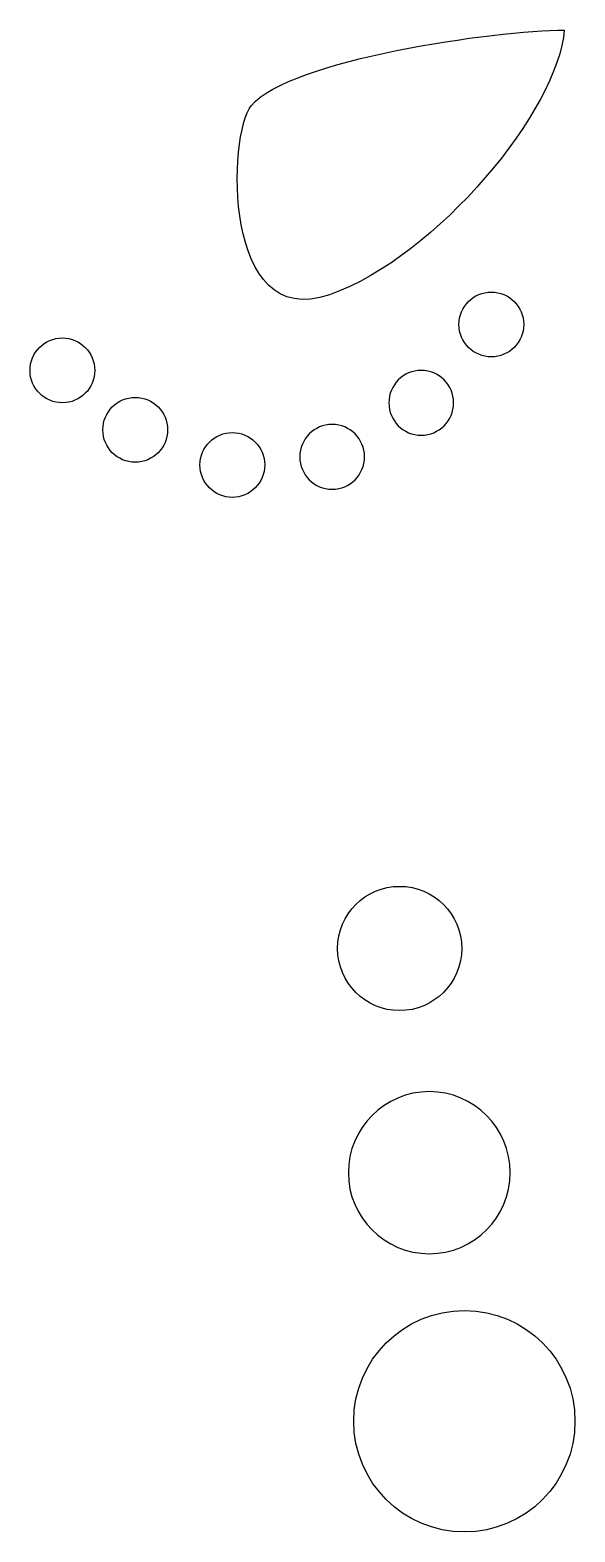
# Model space of a CAD drawing. Header units: centimetres. Extents: x -2.3 to 2.3, y -6.3 to 6.3.
import ezdxf

# ---------------------------------------------------------------- set-up
doc = ezdxf.new("R2010")
doc.units = ezdxf.units.CM
doc.header["$MEASUREMENT"] = 0
doc.layers.add('Camada 1', color=7, linetype='Continuous')

msp = doc.modelspace()

# ---------------------------------------------------------------- linework, layer by layer
at = {"layer": 'Camada 1'}
for centre, major_axis in [((1.59229, 3.84455), (0, 0.27286)), ((-2.02459, 3.45781), (0, 0.27294)), ((-1.41041, 2.95735), (0, 0.27294)), ((-0.5915, 2.6616), (0, 0.27294)), ((0.81896, -1.41031), (0, 0.52324)), ((1.36483, -5.39136), (0, 0.93271))]:
    msp.add_ellipse(centre, major_axis=major_axis, ratio=1, dxfattribs=at)
for points, knots in [([(-0.43228, 5.68709), (-0.62625, 5.4515), (-0.68252, 3.77632), (0.22735, 4.09477), (0.22735, 4.09477), (1.13742, 4.41322), (2.16096, 5.66439), (2.20639, 6.32407), (2.20639, 6.32407), (1.63788, 6.32407), (-0.11382, 6.07383), (-0.43228, 5.68709)], [0, 0, 0, 0, 0.25, 0.25, 0.25, 0.25, 0.5, 0.5, 0.5, 0.5, 1, 1, 1, 1]), ([(0.72795, 3.18479), (0.72795, 3.33555), (0.85013, 3.45773), (1.00095, 3.45773), (1.00095, 3.45773), (1.15163, 3.45773), (1.27381, 3.33555), (1.27381, 3.18479), (1.27381, 3.18479), (1.27381, 3.03403), (1.15163, 2.91185), (1.00095, 2.91185), (1.00095, 2.91185), (0.85013, 2.91185), (0.72795, 3.03403), (0.72795, 3.18479)], [0, 0, 0, 0, 0.2, 0.2, 0.2, 0.2, 0.4, 0.4, 0.4, 0.4, 0.6, 0.6, 0.6, 0.6, 1, 1, 1, 1]), ([(-0.02275, 2.72981), (-0.02275, 2.88057), (0.09943, 3.00275), (0.25011, 3.00275), (0.25011, 3.00275), (0.40092, 3.00275), (0.52311, 2.88057), (0.52311, 2.72981), (0.52311, 2.72981), (0.52311, 2.57905), (0.40093, 2.45687), (0.25011, 2.45687), (0.25011, 2.45687), (0.09943, 2.45687), (-0.02275, 2.57908), (-0.02275, 2.72981)], [0, 0, 0, 0, 0.2, 0.2, 0.2, 0.2, 0.4, 0.4, 0.4, 0.4, 0.6, 0.6, 0.6, 0.6, 1, 1, 1, 1]), ([(0.38656, -3.29851), (0.38656, -2.92166), (0.69218, -2.61602), (1.06903, -2.61602), (1.06903, -2.61602), (1.44603, -2.61602), (1.75152, -2.92167), (1.75152, -3.29851), (1.75152, -3.29851), (1.75152, -3.67535), (1.44603, -3.98098), (1.06903, -3.98098), (1.06903, -3.98098), (0.69218, -3.98097), (0.38656, -3.67538), (0.38656, -3.29851)], [0, 0, 0, 0, 0.2, 0.2, 0.2, 0.2, 0.4, 0.4, 0.4, 0.4, 0.6, 0.6, 0.6, 0.6, 1, 1, 1, 1])]:
    msp.add_open_spline(points, degree=3, knots=knots, dxfattribs=at)

doc.saveas('drawing.dxf')
